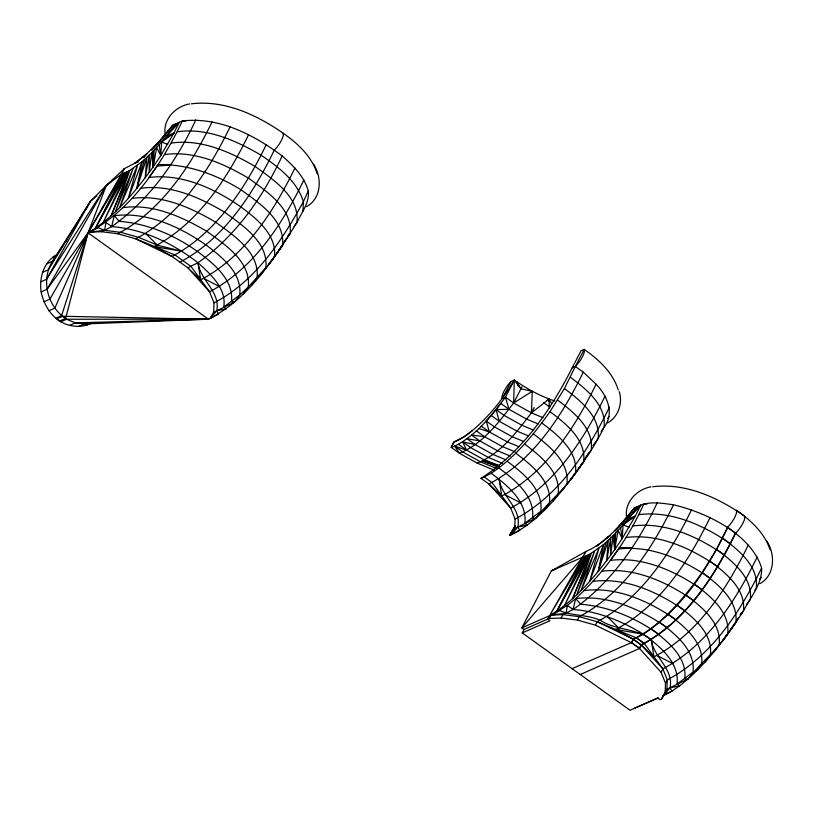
<?xml version="1.0" encoding="UTF-8"?>
<svg xmlns="http://www.w3.org/2000/svg" width="813" height="813" viewBox="0 0 813 813"><rect width="100%" height="100%" fill="white"/><g stroke="black" fill="none" stroke-linecap="round" stroke-linejoin="round"><path stroke-width="1.22" d="M101.493 231.715L104.643 230.333L105.944 222.447L111.645 226.624C143.403 228.981 173.027 243.494 197.986 262.711C200.262 280.576 220.628 291.745 216.756 310.79L218.606 314.113L210.028 318.513L213.606 312.172L213.992 302.822L209.571 291.806L190.974 266.42L175.161 255.069L135.741 238.829L117.753 233.758L101.493 231.715L89.654 232.142C132.743 208.28 161.452 164.358 182.397 120.964C218.788 116.625 253.778 134.663 282.152 155.933C293.158 165.608 304.214 176.431 308.31 190.953C309.672 202.711 301.694 212.284 297.009 222.366C273.818 259.134 248.463 299.103 208.453 319.204L84.389 323.95L75.335 322.873L66.564 319.245L62.631 316.277L56.747 318.859C66.117 326.674 80.152 328.767 91.158 323.259M213.606 312.172L216.756 310.79L226.309 308.828L223.768 307.08C226.736 288.351 210.404 274.133 197.986 262.711L187.833 267.802L172.01 256.451L154.246 246.563C198.372 223.321 227.305 178.443 248.575 134.694M282.578 245.485L269.255 263.859L282.578 245.485C285.139 219.845 259.225 203.159 240.973 189.764C216.126 174.378 187.6 164.063 158.098 164.541L148.891 177.478C181.848 173.362 214.256 188.372 240.719 206.776C256.583 218.646 277.009 234.774 274.418 256.817L260.709 274.703M302.975 211.085L303.361 201.736L308.31 190.953M596.071 384.203C607.077 395.494 614.923 413.156 604.079 427.303C596 443.39 586.275 458.613 575.523 473.044C557.677 496.723 538.328 521.428 511.133 534.741L514.72 528.389L515.096 519.05L510.676 508.023L492.078 482.637L484.162 476.967L481.011 478.349L488.938 484.02L501.753 496.082C545.869 472.841 574.811 427.953 596.071 384.203L583.256 372.151L575.33 366.48L572.149 367.883C550.584 410.524 521.844 452.221 481.011 478.349M514.72 528.389L517.861 527.007L527.424 525.046L524.873 523.298C527.454 501.245 507.027 485.127 491.164 473.257L484.162 476.967M472.231 430.707L464.325 436.622L454 441.977L451.205 447.384L454.67 446.185L459.365 453.237C482.831 443.939 498.694 422.374 513.623 402.994L514.334 380.037L505.452 397.14L502.271 398.543L511.143 381.439L514.334 380.037L521.001 388.777L532.291 391.338L531.407 412.852C516.479 432.231 500.615 453.796 477.14 463.095L459.365 453.237L451.205 447.384L453.989 441.977A76.879 22.551 -54.3 0 0 472.231 430.707C489.101 416.439 503.115 399.02 514.334 380.037C526.783 388.838 540.432 396.277 554.964 401.033M583.683 461.713L570.36 480.077L583.683 461.713C586.264 439.66 565.848 423.543 549.984 411.663L564.415 388.543L575.33 366.48A12.815 3.74 -54.4 0 0 584.201 349.377C598.754 359.6 612.941 372.578 618.287 390.067M548.267 618.835L523.999 629.486L522.231 632.9L630.045 710.257L657.768 698.093L659.973 699.678L661.548 698.987L665.136 692.646L665.512 683.296L661.091 672.27L639.353 648.276L631.437 642.595L572.067 668.652M770.033 549.791C764.627 532.769 750.572 520.229 736.395 510.198A12.815 3.74 -54.4 0 1 727.523 527.312C742.076 537.535 756.263 550.513 761.608 568.002C762.299 584.151 750.369 597.23 743.458 610.97C725.44 638.408 705.643 665.461 679.607 685.877L677.056 684.129C679.648 662.077 659.221 645.959 643.357 634.089L633.205 639.181L631.437 642.595M735.867 622.534L722.554 640.898L735.867 622.534C738.458 600.482 718.031 584.364 702.168 572.494L716.609 549.375L727.523 527.312M165.222 134.623C162.651 119.582 175.374 106.371 189.551 103.942M626.66 517.525C624.099 502.485 636.823 489.274 651 486.845M154.185 150.171L153.21 166.889C135.039 191.858 114.938 216.807 88.078 232.833L47.042 289.326L41.158 291.918C43.546 303.381 49.623 314.661 59.735 321.013L65.619 318.422L88.078 232.833L106.34 185.425L124.47 168.596L134.785 163.25L146.868 153.718L159.836 140.71L172.742 125.161L182.397 120.964L185.811 121.056M615.634 533.084L614.658 549.791C596.488 574.761 576.387 599.709 549.527 615.736L547.749 619.15L549.954 620.736L522.231 632.9M171.279 130.08L179.216 122.357L173.88 133.159L161.594 142.072L151.716 152.753L153.21 166.889L160.761 155.629L161.594 142.072L175.923 123.759M632.727 512.983L640.664 505.259L635.319 516.062L623.043 524.974L613.165 535.655L614.658 549.791L622.199 538.531L623.043 524.974L637.372 506.662C648.439 500.706 661.64 503.186 673.51 504.792C695.776 510.147 717.249 519.487 735.674 533.165C714.414 576.915 685.471 621.793 641.355 645.034L639.577 648.459L580.208 674.516M548.775 401.49L549.019 399.081L547.037 400.524M41.158 291.918C38.983 277.985 43.8 261.522 56.951 254.672M65.619 318.422C47.489 306.674 40.701 279.855 52.469 261.349L90.182 201.634L106.34 185.425L111.3 181.645M136.818 188.474L142.082 161.675L151.716 152.753L149.196 172.397L149.287 155.1L145.181 177.905L146.848 157.458L136.818 188.474L144.46 159.561M598.266 571.376L603.531 544.578L613.165 535.655L610.644 555.299L610.726 538.003L606.63 560.807L608.287 540.36L598.266 571.376L605.909 542.464M89.654 232.142L104.643 230.333L111.645 226.624L114.186 215.709C147.143 211.583 179.551 226.603 206.024 245.008C221.888 256.878 242.304 272.995 239.723 295.048L234.561 302.08L216.756 310.79L210.028 318.513M547.749 619.15L549.324 618.469L551.102 615.045L562.931 614.618L573.084 609.526L575.634 598.612C604.476 572.139 627.849 539.588 643.845 503.867L647.25 503.958M122.224 171.594L124.47 168.596L88.078 232.833L61.585 315.668L55.691 318.249M40.65 281.877L46.534 279.296L106.34 185.425L121.665 174.002L128.972 170.943L111.229 215.658L129.867 170.405L115.456 211.593L133.098 168.454L119.694 207.518L137.488 165.354L128.271 198.402L142.082 161.675L128.972 170.943L103.048 222.671L127.052 171.878L95.284 228.423L123.403 173.403L88.078 232.833L54.827 308.157L48.943 310.739M195.811 119.846C176.624 161.086 149.246 200.283 111.645 226.624M212.071 121.889C190.801 165.639 161.868 210.516 117.753 233.758M230.059 126.96C208.799 170.7 179.866 215.587 135.741 238.829L172.01 256.451C216.126 233.209 245.069 188.331 266.329 144.582M282.152 155.933C262.965 197.173 235.577 236.37 197.986 262.711L200.648 279.855C244.764 256.623 273.696 211.736 294.967 167.986M303.889 179.937C282.629 223.677 253.686 268.564 209.571 291.806L187.833 267.802L200.648 279.855L199.439 276.329M583.256 372.151C561.986 415.9 533.054 460.778 488.938 484.02L510.676 508.023C554.791 484.782 583.734 439.894 604.994 396.155M609.415 407.171C588.155 450.92 559.222 495.808 515.096 519.05M657.25 502.749C638.073 543.988 610.685 583.185 573.084 609.526L567.383 605.35L552.667 614.354L521.804 627.9L523.999 629.486M673.51 504.792C652.25 548.541 623.317 593.429 579.191 616.66L562.931 614.618L561.163 618.043L549.324 618.469M691.507 509.863C670.247 553.602 641.305 598.49 597.189 621.732L595.411 625.156L577.423 620.085L561.163 618.043M710.013 517.596C688.753 561.346 659.821 606.234 615.695 629.475L597.189 621.732L579.191 616.66L577.423 620.085M727.777 527.485C706.507 571.234 677.575 616.122 633.459 639.353L631.681 642.778L639.577 648.459M735.44 532.982C714.18 576.722 685.247 621.61 641.122 644.851L639.353 648.276M748.265 545.035C726.995 588.785 698.062 633.662 653.947 656.904L641.122 644.851L633.205 639.181M757.188 556.976C735.917 600.726 706.985 645.613 662.869 668.855L661.091 672.27M761.608 568.002C740.348 611.752 711.405 656.63 667.29 679.871L665.512 683.296M583.104 556.905L521.804 627.9L551.356 570.878L590.411 553.846L572.677 598.561L591.315 553.307L576.905 594.496L594.537 551.356L581.132 590.421L598.927 548.257L589.72 581.305L603.531 544.578L590.411 553.846L564.486 605.573L588.5 554.781L556.722 611.335L584.852 556.305L549.527 615.736L585.909 551.499C606.152 542.728 620.634 524.812 634.191 508.064L637.372 506.662M522.007 386.846L513.623 402.994L531.407 412.852L542.972 417.669M534.151 407.567L531.407 412.852L549.019 399.081L551.438 403.37M572.149 367.883L581.021 350.769L584.201 349.377L575.33 366.48M661.548 698.987L666.904 689.221L667.29 679.871L662.869 668.855L644.272 643.469L636.355 637.799M665.136 692.646L666.904 689.221L687.859 679.129C700.206 663.337 716.385 650.685 727.716 633.866C730.298 611.813 709.881 595.695 694.017 583.825C679.444 602.646 663.479 621.02 643.357 634.089M95.284 228.423L125.141 172.803M556.722 611.335L586.59 555.706M86.168 209.043L90.182 201.634L96.737 195.75M152.935 151.472L153.21 166.889L156.655 147.6L160.761 155.629L173.88 133.159L166.492 136.208L179.216 122.357M614.384 534.385L614.658 549.791L618.104 530.503L622.199 538.531L635.319 516.062L627.931 519.111L640.664 505.259M46.534 279.296L90.182 201.634L48.384 269.753L42.5 272.335M47.042 289.326L106.34 185.425M515.168 525.635L509.558 535.432L519.71 530.33L517.861 527.007C521.733 507.973 501.377 496.794 499.091 478.928L501.753 496.082L500.95 493.725M159.002 247.609L154.246 246.563L182.163 251.359L157.397 245.18L138.891 237.447L120.893 232.376L104.643 230.333L98.231 227.731L88.078 232.833L49.867 299.174L43.983 301.755M277.416 252.528L286.247 238.859M287.487 236.756L289.357 233.605M583.49 461.164L588.602 452.973M740.165 614.852L741.415 612.748M515.351 525.706L509.558 535.432L513.674 532.911M161.899 138.993L168.515 130.558L157.692 143.891M626.132 518.653L629.953 513.46L619.14 526.794M153.647 148.169L155.476 145.375L151.736 150.375M578.521 468.745L582.189 463.156M730.714 629.567L735.033 622.982M736.995 619.994L738.295 618.002M46.585 263.93L52.469 261.349L62.916 245.699M64.999 242.569L67.083 239.439M491.164 473.257C515.117 457.485 533.521 434.813 549.984 411.663M694.017 583.825L702.168 572.494M243.168 294.032L248.331 286.989L265.861 267.67C268.432 242.03 242.518 225.333 224.266 211.949C199.144 197.234 170.13 184.144 140.334 188.321M294.062 226.39L297.009 222.366C299.58 196.726 273.666 180.039 255.414 166.645C230.282 151.929 201.268 138.85 171.482 143.027M251.949 284.835L257.101 277.802C259.672 252.162 233.758 235.465 215.506 222.081C190.384 207.366 161.37 194.277 131.574 198.453M284.997 240.953L290.16 233.92C292.731 208.28 266.816 191.594 248.565 178.199C223.433 163.484 194.419 150.405 164.633 154.582M607.555 418.532L609.039 416.52M511.133 534.741L517.861 527.007L535.665 518.308C548.023 502.505 564.192 489.853 575.523 473.044C578.114 450.991 557.688 434.874 541.824 422.994M601.132 431.317L604.079 427.303C606.671 405.25 586.244 389.132 570.38 377.262M544.273 510.249L549.436 503.217C552.017 481.164 531.6 465.046 515.737 453.176M592.962 445.626L598.114 438.583C600.705 416.541 580.279 400.413 564.415 388.543M553.053 501.052L558.216 494.019C560.797 471.967 540.371 455.849 524.507 443.979M586.102 457.18L591.264 450.138C593.856 428.095 573.429 411.967 557.566 400.098M561.813 490.92L566.976 483.887C569.557 461.835 549.131 445.717 533.267 433.847M759.749 579.364L761.222 577.352M754.799 590.136L756.273 588.124C758.864 566.082 738.438 549.954 722.574 538.084M696.467 671.071L701.619 664.038C704.21 641.985 683.784 625.868 667.92 613.998M746.619 604.435L750.308 599.415C752.899 577.362 732.472 561.244 716.609 549.375M705.247 661.884L710.399 654.841C712.991 632.799 692.564 616.681 676.701 604.801M740.511 614.984L743.458 610.97C746.049 588.917 725.623 572.799 709.759 560.929M714.007 651.752L719.159 644.719C721.751 622.667 701.324 606.549 685.461 594.679M532.291 391.338L513.623 402.994L505.452 397.14C491.367 415.91 476.052 435.443 454.67 446.185L462.841 452.038L480.625 461.896L496.814 468.634M143.881 157.712L146.868 153.718A76.879 22.551 -54.3 0 1 134.785 163.25L138.21 161.98M153.921 148.037L157.661 143.037M156.106 145.7L159.836 140.71L155.395 146.31M167.508 132.153L172.742 125.161L173.606 126.919M584.415 553.501L585.909 551.499L551.356 570.878L555.868 568.978M606.823 538.623L608.317 536.621L610.563 535.726M615.431 530.279L616.925 528.277M615.36 530.94L619.1 525.95M618.297 527.607L621.284 523.613L616.833 529.212M625.471 519.456L629.953 513.46L621.142 524.71L623.286 522.19M628.957 515.056L634.191 508.064L635.055 509.822M158.291 143.108L164.196 135.751M619.74 526.011L625.644 518.653M663.317 695.562L670.054 687.839L679.607 685.877L671.904 691.162L663.317 695.562L671.904 691.162L670.054 687.839C673.926 668.794 653.561 657.626 651.274 639.76L653.947 656.904L653.144 654.556M52.469 261.349L53.983 259.682M667.463 627.91C641 609.506 608.591 594.496 575.634 598.612L567.383 605.35L566.082 613.236L551.102 615.045L559.679 610.644C572.586 616.091 587.352 614.476 600.34 620.349C616.061 630.634 637.067 628.012 651.508 639.943M223.768 307.08L239.723 295.048L248.331 286.989C250.892 261.349 224.977 244.662 206.726 231.268C181.604 216.553 152.59 203.474 122.793 207.65M524.873 523.298L540.828 511.265C543.419 489.223 522.993 473.095 507.129 461.225M677.056 684.129L693.022 672.097C695.603 650.044 675.176 633.927 659.313 622.057M69.451 325.454L75.335 322.873L208.453 319.204L212.569 316.694M662.778 695.623L666.894 693.113M164.043 139.135L173.88 133.159M625.482 522.037L635.319 516.062M87.235 324.987L90.589 323.239M306.511 206.654C321.735 198.443 322.182 177.397 313.605 164.165M607.616 422.872C618.378 417.059 622.9 402.984 619.232 391.632M759.799 583.704C775.023 575.492 775.47 554.446 766.903 541.204M52.621 257.254L57.53 255.099M179.907 262.132C224.032 238.89 252.965 194.012 274.225 150.263A12.815 3.78 -54.3 0 0 283.097 133.159C256.634 114.745 224.225 99.735 191.268 103.851M60.68 321.826L66.564 319.245L208.453 319.204L88.078 232.833M78.505 326.531L84.389 323.95L89.379 323.066M213.992 302.822C254.947 281.877 281.735 240.973 303.361 201.736C296.989 180.862 278.574 167.265 261.38 155.364C236.248 140.649 207.234 127.56 177.447 131.736M634.018 708.418L658.286 697.778M598.52 545.31L596.234 546.153A76.879 22.551 -54.3 0 0 608.317 536.621M157.041 166.147L170.456 165.029M652.707 486.753C685.664 482.637 718.072 497.658 744.535 516.062A12.815 3.78 -54.3 0 1 735.674 533.165M638.886 514.639C671.843 510.523 704.261 525.533 730.724 543.948M632.921 525.93C665.877 521.814 698.286 536.824 724.759 555.228M626.071 537.484C659.028 533.358 691.436 548.379 717.909 566.783M618.49 549.049C651.447 544.934 683.855 559.944 710.318 578.358M601.783 571.234C634.74 567.108 667.148 582.128 693.611 600.533M593.023 581.356C625.98 577.24 658.388 592.26 684.851 610.665M584.242 590.553C617.199 586.437 649.607 601.447 676.07 619.862M528.643 435.971L517.068 431.164L499.294 421.297L496.032 409.589L508.979 409.315L526.763 419.173L538.328 423.99M62.631 316.277L208.453 319.204M631.904 547.932L619.547 547.444L610.329 560.381C643.286 556.265 675.694 571.275 702.158 589.689M234.561 302.08L231.471 301.796C234.063 279.743 213.636 263.625 197.772 251.756C174.866 235.191 147.712 223.555 119.348 221.339L114.186 215.709M535.665 518.308L532.576 518.013C535.167 495.96 514.741 479.843 498.877 467.973M687.859 679.129L684.77 678.835C687.361 656.792 666.934 640.664 651.071 628.795M573.084 609.526C598.338 611.224 622.158 621.295 643.611 634.262L615.695 629.475L633.459 639.353L641.355 645.034M515.046 451.845L502.322 446.55L484.538 436.693L471.611 435.057L479.782 440.91L497.556 450.768L510.29 456.063M479.782 440.91L467.008 438.735L475.178 444.589L492.963 454.447L505.686 459.741M499.487 466.296L484.446 460.036L466.662 450.178L462.627 441.835L475.178 444.589M620.451 630.512L615.695 629.475L636.599 637.971L644.506 643.652M478.806 428.492L489.416 431.988L507.2 441.845L518.765 446.652M499.355 466.54L482.536 460.971L498.115 467.14M454.67 446.185L466.662 450.178L458.491 444.335M161.594 142.072L167.691 144.308M484.446 460.036L499.284 465.514M623.043 524.974L629.13 527.22M533.531 430.107L521.966 425.301L504.182 415.443L496.032 409.589M523.694 441.51L512.129 436.693L494.355 426.835L486.184 420.982A75.772 22.225 -54.3 0 0 500.808 403.472L508.979 409.315L505.452 397.14M502.454 463.319L488.572 457.546L470.788 447.689L462.627 441.835M477.14 463.095L494.497 470.31M597.189 621.732L633.459 639.353M595.411 625.156L631.681 642.778M203.799 278.473L219.723 286.715M504.903 494.7L520.828 502.932M657.087 655.522L673.022 663.754M543.684 402.74L549.873 407.089M283.097 133.159C297.649 143.383 311.836 156.36 317.182 173.85M481.245 426.134L489.416 431.988L486.184 420.982M476.377 430.839L484.538 436.693M491.133 415.443L499.294 421.297M659.221 634.658C636.305 618.104 609.161 606.457 580.797 604.242L575.634 598.612M607.341 616.64L618.845 628.093M145.893 233.727L157.397 245.18M641.122 644.851L662.869 668.855M521.001 388.777L516.621 381.825L518.277 386.46M620.573 527.739L622.199 538.531M159.124 144.836L160.761 155.629M549.019 399.081L549.385 407.923M502.271 398.543A12.815 3.74 -54.4 0 1 511.143 381.439"/></g></svg>
